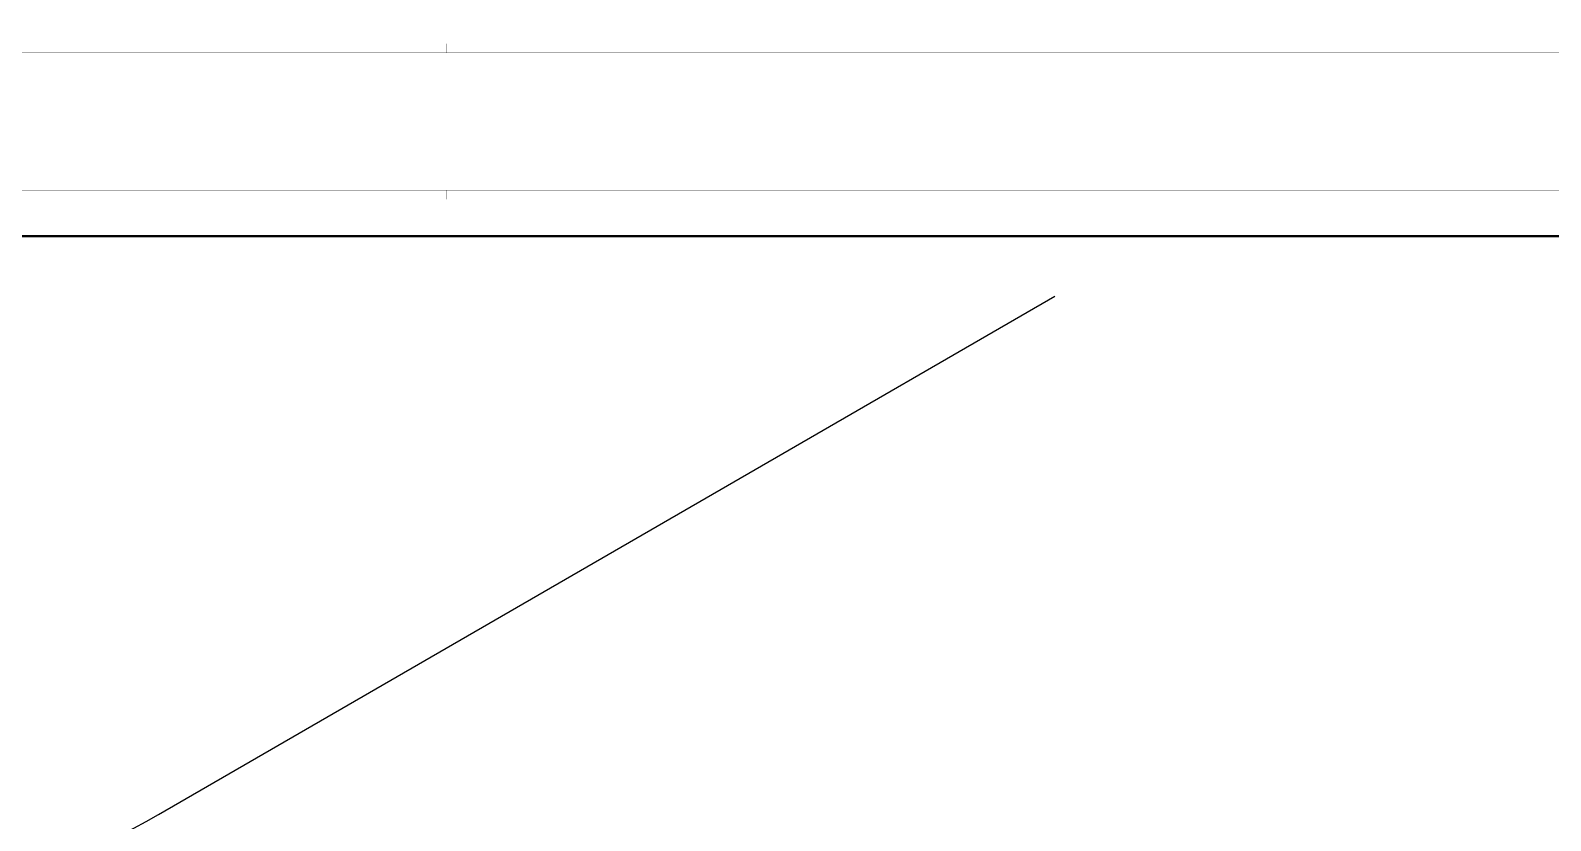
# Model space of a CAD drawing. Extents: x -288892 to 86489, y -207485 to 163917.
# Drawn here: x 22345 to 55504, y 25366 to 42602 of the extents above; entities that cross this region are included whole.
import ezdxf

# ---------------------------------------------------------------- set-up
doc = ezdxf.new("R2010")
doc.units = 0
doc.header["$LTSCALE"] = 1000
doc.header["$MEASUREMENT"] = 0
doc.layers.get('0').update_dxf_attribs({"linetype": 'CONTINUOUS'})
doc.layers.add('X-104 13#平面$0$M-道路 边线', color=151, linetype='CONTINUOUS')

# ---------------------------------------------------------------- blocks, each defined once
blk = doc.blocks.new('图框-A1')
for points, const_width in [([(0, 0), (841, 0), (841, 594), (0, 594)], 0.05), ([(766, 584), (25, 584), (25, 10), (766, 10)], 0.5)]:
    blk.add_lwpolyline(points, close=True, dxfattribs=dict(const_width=const_width))
at = {"const_width": 0.05}
for points in [[(420.5, 594), (420.5, 592)], [(420.5, 0), (420.5, 2)]]:
    blk.add_lwpolyline(points, dxfattribs=at)
blk = doc.blocks.new('X-104 13#平面$0$A$C0BB3323F')
at = {"layer": 'X-104 13#平面$0$M-道路 边线'}
for p, q in [((39057, 34726), (45590, 38504)), ((26042, 27199), (39057, 34726))]:
    blk.add_line(p, q, dxfattribs=at)
blk.add_arc((20034, 37588), 12000, 210.0409, 300.0409, dxfattribs=at)
blk = doc.blocks.new('X-104 13#平面')
at = {"xscale": 100, "yscale": 100, "zscale": 100}
for p in [(-10635, 42115), (-10635, -20285)]:
    blk.add_blockref('图框-A1', p, dxfattribs=at)
blk.add_blockref('X-104 13#平面$0$A$C0BB3323F', (-900, -1700))

msp = doc.modelspace()

# ---------------------------------------------------------------- block references
msp.add_blockref('X-104 13#平面', (0, 0))

doc.saveas('drawing.dxf')
